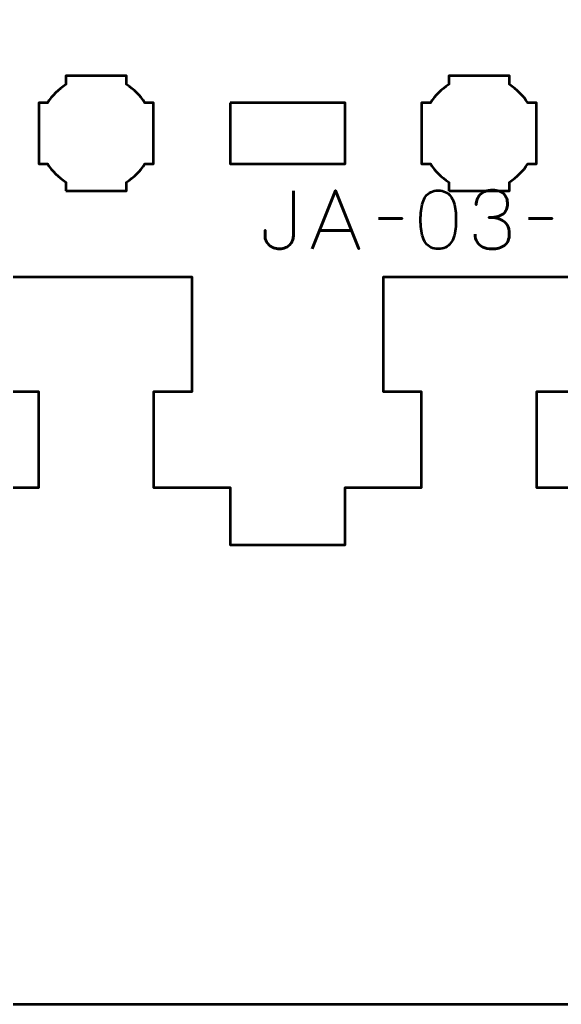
# Model space of a CAD drawing. Header units: centimetres. Extents: x -21 to 0, y -29.7 to 0.
# Drawn here: x -11 to -8.17, y -29.7 to -24.56 of the extents above; entities that cross this region are included whole.
import ezdxf

# ---------------------------------------------------------------- set-up
doc = ezdxf.new("R2010")
doc.units = ezdxf.units.CM
doc.header["$MEASUREMENT"] = 0
doc.layers.add('Layer 1', color=7, linetype='Continuous')

msp = doc.modelspace()

# ---------------------------------------------------------------- linework, layer by layer
at = {"layer": 'Layer 1', "color": 1, "lineweight": 53}
msp.add_open_spline([(-21.00003, -29.19995), (-21.00003, -29.19995), (-21.00003, -3.49992), (-21.00003, -3.49992), (-21.00003, -3.49992), (-21.00003, -3.41709), (-20.93286, -3.34992), (-20.85003, -3.34992), (-20.85003, -3.34992), (-20.7672, -3.34992), (-20.70003, -3.28275), (-20.70003, -3.19992), (-20.70003, -3.19992), (-20.70003, -3.11709), (-20.7672, -3.04992), (-20.85003, -3.04992), (-20.85003, -3.04992), (-20.93286, -3.04992), (-21.00003, -2.98275), (-21.00003, -2.89992), (-21.00003, -2.89992), (-21.00003, -2.81709), (-20.93286, -2.74992), (-20.85003, -2.74992), (-20.85003, -2.74992), (-20.7672, -2.74992), (-20.70003, -2.68275), (-20.70003, -2.59992), (-20.70003, -2.59992), (-20.70003, -2.51709), (-20.7672, -2.44992), (-20.85003, -2.44992), (-20.85003, -2.44992), (-20.93286, -2.44992), (-21.00003, -2.38275), (-21.00003, -2.29992), (-21.00003, -2.29992), (-21.00003, -2.21709), (-20.93286, -2.14992), (-20.85003, -2.14992), (-20.85003, -2.14992), (-20.7672, -2.14992), (-20.70003, -2.08275), (-20.70003, -1.99992), (-20.70003, -1.99992), (-20.70003, -1.91709), (-20.7672, -1.84992), (-20.85003, -1.84992), (-20.85003, -1.84992), (-20.93286, -1.84992), (-21.00003, -1.78275), (-21.00003, -1.69992), (-21.00003, -1.69992), (-21.00003, -1.61709), (-20.93286, -1.54992), (-20.85003, -1.54992), (-20.85003, -1.54992), (-20.7672, -1.54992), (-20.70003, -1.48275), (-20.70003, -1.39992), (-20.70003, -1.39992), (-20.70003, -1.31709), (-20.7672, -1.24992), (-20.85003, -1.24992), (-20.85003, -1.24992), (-20.93286, -1.24992), (-21.00003, -1.18275), (-21.00003, -1.09992), (-21.00003, -1.09992), (-21.00003, -1.09992), (-21.00003, -0.49992), (-21.00003, -0.49992), (-21.00003, -0.49992), (-21.00003, -0.22295), (-20.77694, 0.00004), (-20.49994, 0.00004), (-20.49994, 0.00004), (-20.49994, 0.00004), (-0.50008, 0.00004), (-0.50008, 0.00004), (-0.50008, 0.00004), (-0.22294, 0.00004), (0.00002, -0.22295), (0.00002, -0.49992), (0.00002, -0.49992), (0.00002, -0.49992), (0.00002, -29.19995), (0.00002, -29.19995), (0.00002, -29.19995), (0.00002, -29.47695), (-0.22294, -29.70004), (-0.50008, -29.70004), (-0.50008, -29.70004), (-0.50008, -29.70004), (-20.49994, -29.70004), (-20.49994, -29.70004), (-20.49994, -29.70004), (-20.77694, -29.70004), (-21.00003, -29.47695), (-21.00003, -29.19995)], degree=3, knots=[0, 0, 0, 0, 0.04, 0.04, 0.04, 0.04, 0.08, 0.08, 0.08, 0.08, 0.12, 0.12, 0.12, 0.12, 0.16, 0.16, 0.16, 0.16, 0.2, 0.2, 0.2, 0.2, 0.24, 0.24, 0.24, 0.24, 0.28, 0.28, 0.28, 0.28, 0.32, 0.32, 0.32, 0.32, 0.36, 0.36, 0.36, 0.36, 0.4, 0.4, 0.4, 0.4, 0.44, 0.44, 0.44, 0.44, 0.48, 0.48, 0.48, 0.48, 0.52, 0.52, 0.52, 0.52, 0.56, 0.56, 0.56, 0.56, 0.6, 0.6, 0.6, 0.6, 0.64, 0.64, 0.64, 0.64, 0.68, 0.68, 0.68, 0.68, 0.72, 0.72, 0.72, 0.72, 0.76, 0.76, 0.76, 0.76, 0.8, 0.8, 0.8, 0.8, 0.84, 0.84, 0.84, 0.84, 0.88, 0.88, 0.88, 0.88, 0.92, 0.92, 0.92, 0.92, 0.96, 0.96, 0.96, 0.96, 1, 1, 1, 1], dxfattribs=at)
at = {"layer": 'Layer 1', "lineweight": 53}
for points, knots in [([(-9.75005, -22.50001), (-10.02614, -22.50001), (-10.25005, -22.72392), (-10.25005, -23.00001), (-10.25005, -23.00001), (-10.25005, -23.00001), (-10.25005, -24.50001), (-10.25005, -24.50001), (-10.25005, -24.50001), (-10.25005, -24.50001), (-11.4001, -24.50001), (-11.4001, -24.50001), (-11.4001, -24.50001), (-11.67326, -24.50001), (-11.89532, -24.71921), (-11.9, -24.99126), (-11.9, -24.99126), (-11.9, -24.99126), (-11.3001, -24.99126), (-11.3001, -24.99126), (-11.3001, -24.99126), (-11.3001, -24.99126), (-11.3001, -25.30876), (-11.3001, -25.30876), (-11.3001, -25.30876), (-11.3001, -25.30876), (-11.89818, -25.30876), (-11.89818, -25.30876), (-11.89818, -25.30876), (-11.89818, -25.30876), (-11.8876, -27.30001), (-11.8876, -27.30001), (-11.8876, -27.30001), (-11.8876, -27.30001), (-11.3001, -27.30001), (-11.3001, -27.30001), (-11.3001, -27.30001), (-11.3001, -27.30001), (-11.3001, -27.00001), (-11.3001, -27.00001), (-11.3001, -27.00001), (-11.3001, -27.00001), (-10.90009, -27.00001), (-10.90009, -27.00001), (-10.90009, -27.00001), (-10.90009, -27.00001), (-10.90009, -26.50001), (-10.90009, -26.50001), (-10.90009, -26.50001), (-10.90009, -26.50001), (-11.10009, -26.5), (-11.10009, -26.5), (-11.10009, -26.5), (-11.10009, -26.5), (-11.10009, -25.90001), (-11.10009, -25.90001), (-11.10009, -25.90001), (-10.71676, -25.90001), (-10.48341, -25.90001), (-10.10008, -25.90001), (-10.10008, -25.90001), (-10.10008, -25.90001), (-10.10008, -26.5), (-10.10008, -26.5), (-10.10008, -26.5), (-10.10008, -26.5), (-10.30008, -26.50001), (-10.30008, -26.50001), (-10.30008, -26.50001), (-10.30008, -26.50001), (-10.30008, -27.00002), (-10.30008, -27.00002), (-10.30008, -27.00002), (-10.30008, -27.00002), (-9.90007, -27.00001), (-9.90007, -27.00001), (-9.90007, -27.00001), (-9.90007, -27.00001), (-9.90007, -27.30001), (-9.90007, -27.30001), (-9.90007, -27.30001), (-9.90007, -27.30001), (-9.30006, -27.30001), (-9.30006, -27.30001), (-9.30006, -27.30001), (-9.30006, -27.30001), (-9.30006, -27.00001), (-9.30006, -27.00001), (-9.30006, -27.00001), (-9.30006, -27.00001), (-8.90006, -27.00001), (-8.90006, -27.00001), (-8.90006, -27.00001), (-8.90006, -27.00001), (-8.90006, -26.50001), (-8.90006, -26.50001), (-8.90006, -26.50001), (-8.90006, -26.50001), (-9.10006, -26.5), (-9.10006, -26.5), (-9.10006, -26.5), (-9.10006, -26.5), (-9.10006, -25.90001), (-9.10006, -25.90001), (-9.10006, -25.90001), (-8.71672, -25.90001), (-8.48338, -25.90001), (-8.10004, -25.90001), (-8.10004, -25.90001), (-8.10004, -25.90001), (-8.10004, -26.5), (-8.10004, -26.5), (-8.10004, -26.5), (-8.10004, -26.5), (-8.30004, -26.50001), (-8.30004, -26.50001), (-8.30004, -26.50001), (-8.30004, -26.50001), (-8.30004, -27.00002), (-8.30004, -27.00002), (-8.30004, -27.00002), (-8.30004, -27.00002), (-7.90004, -27.00001), (-7.90004, -27.00001), (-7.90004, -27.00001), (-7.90004, -27.00001), (-7.90004, -27.30001), (-7.90004, -27.30001), (-7.90004, -27.30001), (-7.90004, -27.30001), (-7.30003, -27.30001), (-7.30003, -27.30001), (-7.30003, -27.30001), (-7.30003, -27.30001), (-7.30003, -27.00001), (-7.30003, -27.00001), (-7.30003, -27.00001), (-7.30003, -27.00001), (-6.90002, -27.00001), (-6.90002, -27.00001), (-6.90002, -27.00001), (-6.90002, -27.00001), (-6.90002, -26.50001), (-6.90002, -26.50001), (-6.90002, -26.50001), (-6.90002, -26.50001), (-7.10002, -26.5), (-7.10002, -26.5), (-7.10002, -26.5), (-7.10002, -26.5), (-7.10002, -25.90001), (-7.10002, -25.90001), (-7.10002, -25.90001), (-6.71669, -25.90001), (-6.48334, -25.90001), (-6.10001, -25.90001), (-6.10001, -25.90001), (-6.10001, -25.90001), (-6.10001, -26.5), (-6.10001, -26.5), (-6.10001, -26.5), (-6.10001, -26.5), (-6.30001, -26.50001), (-6.30001, -26.50001), (-6.30001, -26.50001), (-6.30001, -26.50001), (-6.30001, -27.00002), (-6.30001, -27.00002), (-6.30001, -27.00002), (-6.30001, -27.00002), (-5.9, -27.00001), (-5.9, -27.00001), (-5.9, -27.00001), (-5.9, -27.00001), (-5.9, -27.30001), (-5.9, -27.30001), (-5.9, -27.30001), (-5.9, -27.30001), (-5.29999, -27.30001), (-5.29999, -27.30001), (-5.29999, -27.30001), (-5.29999, -27.30001), (-5.29999, -27.00001), (-5.29999, -27.00001), (-5.29999, -27.00001), (-5.29999, -27.00001), (-5.29999, -27.00002), (-5.29999, -27.00002), (-5.29999, -27.00002), (-5.29999, -27.00002), (-5.29999, -25.30876), (-5.29999, -25.30876), (-5.29999, -25.30876), (-5.29999, -25.30876), (-5.9, -25.30876), (-5.9, -25.30876), (-5.9, -25.30876), (-5.9, -25.30876), (-5.9, -24.99126), (-5.9, -24.99126), (-5.9, -24.99126), (-5.9, -24.99126), (-5.3001, -24.99126), (-5.3001, -24.99126), (-5.3001, -24.99126), (-5.30478, -24.71921), (-5.52684, -24.50001), (-5.8, -24.50001), (-5.8, -24.50001), (-5.8, -24.50001), (-6.95005, -24.50001), (-6.95005, -24.50001), (-6.95005, -24.50001), (-6.95005, -24.50001), (-6.95005, -23.00001), (-6.95005, -23.00001), (-6.95005, -23.00001), (-6.95005, -22.72392), (-7.17396, -22.50001), (-7.45005, -22.50001)], [0, 0, 0, 0, 0.0181818, 0.0181818, 0.0181818, 0.0181818, 0.0363636, 0.0363636, 0.0363636, 0.0363636, 0.0545455, 0.0545455, 0.0545455, 0.0545455, 0.0727273, 0.0727273, 0.0727273, 0.0727273, 0.0909091, 0.0909091, 0.0909091, 0.0909091, 0.1090909, 0.1090909, 0.1090909, 0.1090909, 0.1272727, 0.1272727, 0.1272727, 0.1272727, 0.1454545, 0.1454545, 0.1454545, 0.1454545, 0.1636364, 0.1636364, 0.1636364, 0.1636364, 0.1818182, 0.1818182, 0.1818182, 0.1818182, 0.2, 0.2, 0.2, 0.2, 0.2181818, 0.2181818, 0.2181818, 0.2181818, 0.2363636, 0.2363636, 0.2363636, 0.2363636, 0.2545455, 0.2545455, 0.2545455, 0.2545455, 0.2727273, 0.2727273, 0.2727273, 0.2727273, 0.2909091, 0.2909091, 0.2909091, 0.2909091, 0.3090909, 0.3090909, 0.3090909, 0.3090909, 0.3272727, 0.3272727, 0.3272727, 0.3272727, 0.3454545, 0.3454545, 0.3454545, 0.3454545, 0.3636364, 0.3636364, 0.3636364, 0.3636364, 0.3818182, 0.3818182, 0.3818182, 0.3818182, 0.4, 0.4, 0.4, 0.4, 0.4181818, 0.4181818, 0.4181818, 0.4181818, 0.4363636, 0.4363636, 0.4363636, 0.4363636, 0.4545455, 0.4545455, 0.4545455, 0.4545455, 0.4727273, 0.4727273, 0.4727273, 0.4727273, 0.4909091, 0.4909091, 0.4909091, 0.4909091, 0.5090909, 0.5090909, 0.5090909, 0.5090909, 0.5272727, 0.5272727, 0.5272727, 0.5272727, 0.5454545, 0.5454545, 0.5454545, 0.5454545, 0.5636364, 0.5636364, 0.5636364, 0.5636364, 0.5818182, 0.5818182, 0.5818182, 0.5818182, 0.6, 0.6, 0.6, 0.6, 0.6181818, 0.6181818, 0.6181818, 0.6181818, 0.6363636, 0.6363636, 0.6363636, 0.6363636, 0.6545455, 0.6545455, 0.6545455, 0.6545455, 0.6727273, 0.6727273, 0.6727273, 0.6727273, 0.6909091, 0.6909091, 0.6909091, 0.6909091, 0.7090909, 0.7090909, 0.7090909, 0.7090909, 0.7272727, 0.7272727, 0.7272727, 0.7272727, 0.7454545, 0.7454545, 0.7454545, 0.7454545, 0.7636364, 0.7636364, 0.7636364, 0.7636364, 0.7818182, 0.7818182, 0.7818182, 0.7818182, 0.8, 0.8, 0.8, 0.8, 0.8181818, 0.8181818, 0.8181818, 0.8181818, 0.8363636, 0.8363636, 0.8363636, 0.8363636, 0.8545455, 0.8545455, 0.8545455, 0.8545455, 0.8727273, 0.8727273, 0.8727273, 0.8727273, 0.8909091, 0.8909091, 0.8909091, 0.8909091, 0.9090909, 0.9090909, 0.9090909, 0.9090909, 0.9272727, 0.9272727, 0.9272727, 0.9272727, 0.9454545, 0.9454545, 0.9454545, 0.9454545, 0.9636364, 0.9636364, 0.9636364, 0.9636364, 0.9818182, 0.9818182, 0.9818182, 0.9818182, 1, 1, 1, 1]), ([(-10.75884, -25.45001), (-10.75884, -25.45001), (-10.75884, -25.40457), (-10.75884, -25.40457), (-10.75884, -25.40457), (-10.7976, -25.38034), (-10.83042, -25.34751), (-10.85465, -25.30876), (-10.85465, -25.30876), (-10.85465, -25.30876), (-10.90009, -25.30876), (-10.90009, -25.30876), (-10.90009, -25.30876), (-10.90009, -25.30876), (-10.90009, -25.15001), (-10.90009, -25.15001), (-10.90009, -25.15001), (-10.90009, -25.15001), (-10.90009, -24.99126), (-10.90009, -24.99126), (-10.90009, -24.99126), (-10.90009, -24.99126), (-10.85465, -24.99126), (-10.85465, -24.99126), (-10.85465, -24.99126), (-10.83042, -24.95251), (-10.7976, -24.91968), (-10.75884, -24.89545), (-10.75884, -24.89545), (-10.75884, -24.89545), (-10.75884, -24.85001), (-10.75884, -24.85001), (-10.75884, -24.85001), (-10.75884, -24.85001), (-10.60008, -24.85001), (-10.60008, -24.85001), (-10.60008, -24.85001), (-10.60008, -24.85001), (-10.44133, -24.85001), (-10.44133, -24.85001), (-10.44133, -24.85001), (-10.44133, -24.85001), (-10.44133, -24.89545), (-10.44133, -24.89545), (-10.44133, -24.89545), (-10.40257, -24.91968), (-10.36975, -24.95251), (-10.34552, -24.99126), (-10.34552, -24.99126), (-10.34552, -24.99126), (-10.30008, -24.99126), (-10.30008, -24.99126), (-10.30008, -24.99126), (-10.30008, -24.99126), (-10.30008, -25.15001), (-10.30008, -25.15001), (-10.30008, -25.15001), (-10.30008, -25.15001), (-10.30008, -25.30876), (-10.30008, -25.30876), (-10.30008, -25.30876), (-10.30008, -25.30876), (-10.34552, -25.30876), (-10.34552, -25.30876), (-10.34552, -25.30876), (-10.36975, -25.34751), (-10.40257, -25.38034), (-10.44133, -25.40457), (-10.44133, -25.40457), (-10.44133, -25.40457), (-10.44133, -25.45001), (-10.44133, -25.45001), (-10.44133, -25.45001), (-10.44133, -25.45001), (-10.60008, -25.45001), (-10.60008, -25.45001), (-10.60008, -25.45001), (-10.60008, -25.45001), (-10.75884, -25.45001), (-10.75884, -25.45001)], [0, 0, 0, 0, 0.05, 0.05, 0.05, 0.05, 0.1, 0.1, 0.1, 0.1, 0.15, 0.15, 0.15, 0.15, 0.2, 0.2, 0.2, 0.2, 0.25, 0.25, 0.25, 0.25, 0.3, 0.3, 0.3, 0.3, 0.35, 0.35, 0.35, 0.35, 0.4, 0.4, 0.4, 0.4, 0.45, 0.45, 0.45, 0.45, 0.5, 0.5, 0.5, 0.5, 0.55, 0.55, 0.55, 0.55, 0.6, 0.6, 0.6, 0.6, 0.65, 0.65, 0.65, 0.65, 0.7, 0.7, 0.7, 0.7, 0.75, 0.75, 0.75, 0.75, 0.8, 0.8, 0.8, 0.8, 0.85, 0.85, 0.85, 0.85, 0.9, 0.9, 0.9, 0.9, 0.95, 0.95, 0.95, 0.95, 1, 1, 1, 1]), ([(-8.7588, -25.45001), (-8.7588, -25.45001), (-8.7588, -25.40457), (-8.7588, -25.40457), (-8.7588, -25.40457), (-8.79756, -25.38034), (-8.83038, -25.34751), (-8.85461, -25.30876), (-8.85461, -25.30876), (-8.85461, -25.30876), (-8.90006, -25.30876), (-8.90006, -25.30876), (-8.90006, -25.30876), (-8.90006, -25.30876), (-8.90006, -25.15001), (-8.90006, -25.15001), (-8.90006, -25.15001), (-8.90006, -25.15001), (-8.90006, -24.99126), (-8.90006, -24.99126), (-8.90006, -24.99126), (-8.90006, -24.99126), (-8.85461, -24.99126), (-8.85461, -24.99126), (-8.85461, -24.99126), (-8.83038, -24.95251), (-8.79756, -24.91968), (-8.7588, -24.89545), (-8.7588, -24.89545), (-8.7588, -24.89545), (-8.7588, -24.85001), (-8.7588, -24.85001), (-8.7588, -24.85001), (-8.7588, -24.85001), (-8.60005, -24.85001), (-8.60005, -24.85001), (-8.60005, -24.85001), (-8.60005, -24.85001), (-8.4413, -24.85001), (-8.4413, -24.85001), (-8.4413, -24.85001), (-8.4413, -24.85001), (-8.4413, -24.89545), (-8.4413, -24.89545), (-8.4413, -24.89545), (-8.40254, -24.91968), (-8.36972, -24.95251), (-8.34549, -24.99126), (-8.34549, -24.99126), (-8.34549, -24.99126), (-8.30004, -24.99126), (-8.30004, -24.99126), (-8.30004, -24.99126), (-8.30004, -24.99126), (-8.30004, -25.15001), (-8.30004, -25.15001), (-8.30004, -25.15001), (-8.30004, -25.15001), (-8.30004, -25.30876), (-8.30004, -25.30876), (-8.30004, -25.30876), (-8.30004, -25.30876), (-8.34549, -25.30876), (-8.34549, -25.30876), (-8.34549, -25.30876), (-8.36972, -25.34751), (-8.40254, -25.38034), (-8.4413, -25.40457), (-8.4413, -25.40457), (-8.4413, -25.40457), (-8.4413, -25.45001), (-8.4413, -25.45001), (-8.4413, -25.45001), (-8.4413, -25.45001), (-8.60005, -25.45001), (-8.60005, -25.45001), (-8.60005, -25.45001), (-8.60005, -25.45001), (-8.7588, -25.45001), (-8.7588, -25.45001)], [0, 0, 0, 0, 0.05, 0.05, 0.05, 0.05, 0.1, 0.1, 0.1, 0.1, 0.15, 0.15, 0.15, 0.15, 0.2, 0.2, 0.2, 0.2, 0.25, 0.25, 0.25, 0.25, 0.3, 0.3, 0.3, 0.3, 0.35, 0.35, 0.35, 0.35, 0.4, 0.4, 0.4, 0.4, 0.45, 0.45, 0.45, 0.45, 0.5, 0.5, 0.5, 0.5, 0.55, 0.55, 0.55, 0.55, 0.6, 0.6, 0.6, 0.6, 0.65, 0.65, 0.65, 0.65, 0.7, 0.7, 0.7, 0.7, 0.75, 0.75, 0.75, 0.75, 0.8, 0.8, 0.8, 0.8, 0.85, 0.85, 0.85, 0.85, 0.9, 0.9, 0.9, 0.9, 0.95, 0.95, 0.95, 0.95, 1, 1, 1, 1]), ([(-9.90007, -24.99126), (-9.90007, -24.99126), (-9.30006, -24.99126), (-9.30006, -24.99126), (-9.30006, -24.99126), (-9.30006, -24.99126), (-9.30006, -25.30876), (-9.30006, -25.30876), (-9.30006, -25.30876), (-9.30006, -25.30876), (-9.90007, -25.30876), (-9.90007, -25.30876), (-9.90007, -25.30876), (-9.90007, -25.30876), (-9.90007, -24.99126), (-9.90007, -24.99126)], [0, 0, 0, 0, 0.25, 0.25, 0.25, 0.25, 0.5, 0.5, 0.5, 0.5, 0.75, 0.75, 0.75, 0.75, 1, 1, 1, 1])]:
    msp.add_open_spline(points, degree=3, knots=knots, dxfattribs=at)
at = {"layer": 'Layer 1', "color": 5, "lineweight": 53}
for points, knots in [([(-9.5697, -25.45037), (-9.5697, -25.45037), (-9.57012, -25.68744), (-9.57012, -25.68744), (-9.57012, -25.68744), (-9.57012, -25.69513), (-9.57175, -25.70289), (-9.57485, -25.71058), (-9.57485, -25.71058), (-9.57803, -25.71834), (-9.58268, -25.7254), (-9.58882, -25.73189), (-9.58882, -25.73189), (-9.59503, -25.73831), (-9.60258, -25.74353), (-9.61154, -25.74741), (-9.61154, -25.74741), (-9.62057, -25.75136), (-9.63087, -25.75334), (-9.64251, -25.75348), (-9.64251, -25.75348), (-9.65416, -25.75348), (-9.66467, -25.75157), (-9.67398, -25.74783), (-9.67398, -25.74783), (-9.6833, -25.74402), (-9.69127, -25.73894), (-9.69783, -25.73252), (-9.69783, -25.73252), (-9.70446, -25.7261), (-9.70947, -25.71905), (-9.713, -25.71121), (-9.713, -25.71121), (-9.71653, -25.70338), (-9.71829, -25.69548), (-9.71829, -25.68744), (-9.71829, -25.68744), (-9.71829, -25.68744), (-9.71829, -25.65611), (-9.71829, -25.65611), (-9.71829, -25.65611), (-9.71829, -25.65611), (-9.71829, -25.68744), (-9.71829, -25.68744), (-9.71829, -25.68744), (-9.71829, -25.69548), (-9.71653, -25.70338), (-9.713, -25.71121), (-9.713, -25.71121), (-9.70947, -25.71905), (-9.70446, -25.7261), (-9.69783, -25.73252), (-9.69783, -25.73252), (-9.69127, -25.73894), (-9.6833, -25.74402), (-9.67398, -25.74783), (-9.67398, -25.74783), (-9.66467, -25.75157), (-9.65416, -25.75348), (-9.64251, -25.75348), (-9.64251, -25.75348), (-9.63087, -25.75334), (-9.62057, -25.75136), (-9.61154, -25.74741), (-9.61154, -25.74741), (-9.60258, -25.74353), (-9.59503, -25.73831), (-9.58882, -25.73189), (-9.58882, -25.73189), (-9.58268, -25.7254), (-9.57803, -25.71834), (-9.57485, -25.71058), (-9.57485, -25.71058), (-9.57175, -25.70289), (-9.57012, -25.69513), (-9.57012, -25.68744), (-9.57012, -25.68744), (-9.57012, -25.68744), (-9.5697, -25.45037), (-9.5697, -25.45037)], [0, 0, 0, 0, 0.05, 0.05, 0.05, 0.05, 0.1, 0.1, 0.1, 0.1, 0.15, 0.15, 0.15, 0.15, 0.2, 0.2, 0.2, 0.2, 0.25, 0.25, 0.25, 0.25, 0.3, 0.3, 0.3, 0.3, 0.35, 0.35, 0.35, 0.35, 0.4, 0.4, 0.4, 0.4, 0.45, 0.45, 0.45, 0.45, 0.5, 0.5, 0.5, 0.5, 0.55, 0.55, 0.55, 0.55, 0.6, 0.6, 0.6, 0.6, 0.65, 0.65, 0.65, 0.65, 0.7, 0.7, 0.7, 0.7, 0.75, 0.75, 0.75, 0.75, 0.8, 0.8, 0.8, 0.8, 0.85, 0.85, 0.85, 0.85, 0.9, 0.9, 0.9, 0.9, 0.95, 0.95, 0.95, 0.95, 1, 1, 1, 1]), ([(-9.47149, -25.7539), (-9.47149, -25.7539), (-9.35042, -25.44868), (-9.35042, -25.44868), (-9.35042, -25.44868), (-9.35042, -25.44868), (-9.22892, -25.7539), (-9.22892, -25.7539), (-9.22892, -25.7539), (-9.22892, -25.7539), (-9.35042, -25.44868), (-9.35042, -25.44868), (-9.35042, -25.44868), (-9.35042, -25.44868), (-9.47149, -25.7539), (-9.47149, -25.7539)], [0, 0, 0, 0, 0.25, 0.25, 0.25, 0.25, 0.5, 0.5, 0.5, 0.5, 0.75, 0.75, 0.75, 0.75, 1, 1, 1, 1]), ([(-8.8132, -25.7539), (-8.79839, -25.75383), (-8.78562, -25.75122), (-8.77496, -25.74614), (-8.77496, -25.74614), (-8.76438, -25.74106), (-8.75556, -25.73379), (-8.74851, -25.72455), (-8.74851, -25.72455), (-8.74152, -25.71524), (-8.73602, -25.70423), (-8.73193, -25.69153), (-8.73193, -25.69153), (-8.7279, -25.67883), (-8.72501, -25.66493), (-8.72339, -25.64969), (-8.72339, -25.64969), (-8.72169, -25.63445), (-8.72085, -25.61843), (-8.72092, -25.6015), (-8.72092, -25.6015), (-8.72085, -25.58464), (-8.72169, -25.56862), (-8.72339, -25.55345), (-8.72339, -25.55345), (-8.72501, -25.53828), (-8.7279, -25.52431), (-8.73193, -25.51161), (-8.73193, -25.51161), (-8.73602, -25.49898), (-8.74152, -25.48798), (-8.74851, -25.47859), (-8.74851, -25.47859), (-8.75556, -25.46928), (-8.76438, -25.46201), (-8.77496, -25.45693), (-8.77496, -25.45693), (-8.78562, -25.45178), (-8.79839, -25.44917), (-8.8132, -25.4491), (-8.8132, -25.4491), (-8.82802, -25.44917), (-8.84079, -25.45178), (-8.85145, -25.45693), (-8.85145, -25.45693), (-8.86203, -25.46201), (-8.87085, -25.46928), (-8.8779, -25.47859), (-8.8779, -25.47859), (-8.88489, -25.48798), (-8.89039, -25.49898), (-8.89448, -25.51161), (-8.89448, -25.51161), (-8.89851, -25.52431), (-8.9014, -25.53828), (-8.90302, -25.55345), (-8.90302, -25.55345), (-8.90471, -25.56862), (-8.90556, -25.58464), (-8.90549, -25.6015), (-8.90549, -25.6015), (-8.90556, -25.61843), (-8.90471, -25.63445), (-8.90302, -25.64969), (-8.90302, -25.64969), (-8.9014, -25.66493), (-8.89851, -25.67883), (-8.89448, -25.69153), (-8.89448, -25.69153), (-8.89039, -25.70423), (-8.88489, -25.71524), (-8.8779, -25.72455), (-8.8779, -25.72455), (-8.87085, -25.73379), (-8.86203, -25.74106), (-8.85145, -25.74614), (-8.85145, -25.74614), (-8.84079, -25.75122), (-8.82802, -25.75383), (-8.8132, -25.7539)], [0, 0, 0, 0, 0.05, 0.05, 0.05, 0.05, 0.1, 0.1, 0.1, 0.1, 0.15, 0.15, 0.15, 0.15, 0.2, 0.2, 0.2, 0.2, 0.25, 0.25, 0.25, 0.25, 0.3, 0.3, 0.3, 0.3, 0.35, 0.35, 0.35, 0.35, 0.4, 0.4, 0.4, 0.4, 0.45, 0.45, 0.45, 0.45, 0.5, 0.5, 0.5, 0.5, 0.55, 0.55, 0.55, 0.55, 0.6, 0.6, 0.6, 0.6, 0.65, 0.65, 0.65, 0.65, 0.7, 0.7, 0.7, 0.7, 0.75, 0.75, 0.75, 0.75, 0.8, 0.8, 0.8, 0.8, 0.85, 0.85, 0.85, 0.85, 0.9, 0.9, 0.9, 0.9, 0.95, 0.95, 0.95, 0.95, 1, 1, 1, 1]), ([(-8.8132, -25.7539), (-8.79839, -25.75383), (-8.78562, -25.75122), (-8.77496, -25.74614), (-8.77496, -25.74614), (-8.76438, -25.74106), (-8.75556, -25.73379), (-8.74851, -25.72455), (-8.74851, -25.72455), (-8.74152, -25.71524), (-8.73602, -25.70423), (-8.73193, -25.69153), (-8.73193, -25.69153), (-8.7279, -25.67883), (-8.72501, -25.66493), (-8.72339, -25.64969), (-8.72339, -25.64969), (-8.72169, -25.63445), (-8.72085, -25.61843), (-8.72092, -25.6015), (-8.72092, -25.6015), (-8.72085, -25.58464), (-8.72169, -25.56862), (-8.72339, -25.55345), (-8.72339, -25.55345), (-8.72501, -25.53828), (-8.7279, -25.52431), (-8.73193, -25.51161), (-8.73193, -25.51161), (-8.73602, -25.49898), (-8.74152, -25.48798), (-8.74851, -25.47859), (-8.74851, -25.47859), (-8.75556, -25.46928), (-8.76438, -25.46201), (-8.77496, -25.45693), (-8.77496, -25.45693), (-8.78562, -25.45178), (-8.79839, -25.44917), (-8.8132, -25.4491), (-8.8132, -25.4491), (-8.82802, -25.44917), (-8.84079, -25.45178), (-8.85145, -25.45693), (-8.85145, -25.45693), (-8.86203, -25.46201), (-8.87085, -25.46928), (-8.8779, -25.47859), (-8.8779, -25.47859), (-8.88489, -25.48798), (-8.89039, -25.49898), (-8.89448, -25.51161), (-8.89448, -25.51161), (-8.89851, -25.52431), (-8.9014, -25.53828), (-8.90302, -25.55345), (-8.90302, -25.55345), (-8.90471, -25.56862), (-8.90556, -25.58464), (-8.90549, -25.6015), (-8.90549, -25.6015), (-8.90556, -25.61843), (-8.90471, -25.63445), (-8.90302, -25.64969), (-8.90302, -25.64969), (-8.9014, -25.66493), (-8.89851, -25.67883), (-8.89448, -25.69153), (-8.89448, -25.69153), (-8.89039, -25.70423), (-8.88489, -25.71524), (-8.8779, -25.72455), (-8.8779, -25.72455), (-8.87085, -25.73379), (-8.86203, -25.74106), (-8.85145, -25.74614), (-8.85145, -25.74614), (-8.84079, -25.75122), (-8.82802, -25.75383), (-8.8132, -25.7539)], [0, 0, 0, 0, 0.05, 0.05, 0.05, 0.05, 0.1, 0.1, 0.1, 0.1, 0.15, 0.15, 0.15, 0.15, 0.2, 0.2, 0.2, 0.2, 0.25, 0.25, 0.25, 0.25, 0.3, 0.3, 0.3, 0.3, 0.35, 0.35, 0.35, 0.35, 0.4, 0.4, 0.4, 0.4, 0.45, 0.45, 0.45, 0.45, 0.5, 0.5, 0.5, 0.5, 0.55, 0.55, 0.55, 0.55, 0.6, 0.6, 0.6, 0.6, 0.65, 0.65, 0.65, 0.65, 0.7, 0.7, 0.7, 0.7, 0.75, 0.75, 0.75, 0.75, 0.8, 0.8, 0.8, 0.8, 0.85, 0.85, 0.85, 0.85, 0.9, 0.9, 0.9, 0.9, 0.95, 0.95, 0.95, 0.95, 1, 1, 1, 1]), ([(-8.62058, -25.67728), (-8.62051, -25.69252), (-8.61698, -25.70578), (-8.61, -25.71728), (-8.61, -25.71728), (-8.60301, -25.72871), (-8.59306, -25.73767), (-8.58008, -25.74409), (-8.58008, -25.74409), (-8.5671, -25.75051), (-8.55151, -25.75376), (-8.53337, -25.7539), (-8.53337, -25.7539), (-8.51976, -25.7539), (-8.50741, -25.75249), (-8.49619, -25.74953), (-8.49619, -25.74953), (-8.48504, -25.74656), (-8.47545, -25.74198), (-8.46733, -25.7357), (-8.46733, -25.7357), (-8.45922, -25.72942), (-8.45301, -25.7213), (-8.44857, -25.71143), (-8.44857, -25.71143), (-8.44419, -25.70148), (-8.44201, -25.68955), (-8.44194, -25.67558), (-8.44194, -25.67558), (-8.44186, -25.65696), (-8.44567, -25.64122), (-8.45322, -25.62845), (-8.45322, -25.62845), (-8.46077, -25.61568), (-8.47249, -25.60609), (-8.48822, -25.59953), (-8.48822, -25.59953), (-8.50395, -25.59296), (-8.52413, -25.58965), (-8.54861, -25.58965), (-8.54861, -25.58965), (-8.53034, -25.58972), (-8.51503, -25.58803), (-8.50254, -25.58457), (-8.50254, -25.58457), (-8.49012, -25.58111), (-8.48018, -25.57624), (-8.4727, -25.56989), (-8.4727, -25.56989), (-8.46522, -25.56361), (-8.45979, -25.55613), (-8.45654, -25.54753), (-8.45654, -25.54753), (-8.45322, -25.53899), (-8.4516, -25.52961), (-8.45167, -25.51938), (-8.45167, -25.51938), (-8.4516, -25.50914), (-8.45301, -25.49969), (-8.45583, -25.49094), (-8.45583, -25.49094), (-8.45859, -25.48219), (-8.4631, -25.4745), (-8.46924, -25.46794), (-8.46924, -25.46794), (-8.47538, -25.46138), (-8.48349, -25.45623), (-8.49344, -25.45256), (-8.49344, -25.45256), (-8.50346, -25.44889), (-8.51567, -25.44706), (-8.52999, -25.44699), (-8.52999, -25.44699), (-8.54424, -25.44706), (-8.55673, -25.44917), (-8.56731, -25.45327), (-8.56731, -25.45327), (-8.57797, -25.45736), (-8.58671, -25.46293), (-8.59377, -25.47006), (-8.59377, -25.47006), (-8.60075, -25.47718), (-8.60598, -25.4853), (-8.60943, -25.49447), (-8.60943, -25.49447), (-8.61296, -25.50364), (-8.61465, -25.51338), (-8.61465, -25.52361), (-8.61465, -25.52361), (-8.61465, -25.51338), (-8.61296, -25.50364), (-8.60943, -25.49447), (-8.60943, -25.49447), (-8.60598, -25.4853), (-8.60075, -25.47718), (-8.59377, -25.47006), (-8.59377, -25.47006), (-8.58671, -25.46293), (-8.57797, -25.45736), (-8.56731, -25.45327), (-8.56731, -25.45327), (-8.55673, -25.44917), (-8.54424, -25.44706), (-8.52999, -25.44699), (-8.52999, -25.44699), (-8.51567, -25.44706), (-8.50346, -25.44889), (-8.49344, -25.45256), (-8.49344, -25.45256), (-8.48349, -25.45623), (-8.47538, -25.46138), (-8.46924, -25.46794), (-8.46924, -25.46794), (-8.4631, -25.4745), (-8.45859, -25.48219), (-8.45583, -25.49094), (-8.45583, -25.49094), (-8.45301, -25.49969), (-8.4516, -25.50914), (-8.45167, -25.51938), (-8.45167, -25.51938), (-8.4516, -25.52961), (-8.45322, -25.53899), (-8.45654, -25.54753), (-8.45654, -25.54753), (-8.45979, -25.55613), (-8.46522, -25.56361), (-8.4727, -25.56989), (-8.4727, -25.56989), (-8.48018, -25.57624), (-8.49012, -25.58111), (-8.50254, -25.58457), (-8.50254, -25.58457), (-8.51503, -25.58803), (-8.53034, -25.58972), (-8.54861, -25.58965), (-8.54861, -25.58965), (-8.52413, -25.58965), (-8.50395, -25.59296), (-8.48822, -25.59953), (-8.48822, -25.59953), (-8.47249, -25.60609), (-8.46077, -25.61568), (-8.45322, -25.62845), (-8.45322, -25.62845), (-8.44567, -25.64122), (-8.44186, -25.65696), (-8.44194, -25.67558), (-8.44194, -25.67558), (-8.44201, -25.68955), (-8.44419, -25.70148), (-8.44857, -25.71143), (-8.44857, -25.71143), (-8.45301, -25.7213), (-8.45922, -25.72942), (-8.46733, -25.7357), (-8.46733, -25.7357), (-8.47545, -25.74198), (-8.48504, -25.74656), (-8.49619, -25.74953), (-8.49619, -25.74953), (-8.50741, -25.75249), (-8.51976, -25.7539), (-8.53337, -25.7539), (-8.53337, -25.7539), (-8.55151, -25.75376), (-8.5671, -25.75051), (-8.58008, -25.74409), (-8.58008, -25.74409), (-8.59306, -25.73767), (-8.60301, -25.72871), (-8.61, -25.71728), (-8.61, -25.71728), (-8.61698, -25.70578), (-8.62051, -25.69252), (-8.62058, -25.67728)], [0, 0, 0, 0, 0.0227273, 0.0227273, 0.0227273, 0.0227273, 0.0454545, 0.0454545, 0.0454545, 0.0454545, 0.0681818, 0.0681818, 0.0681818, 0.0681818, 0.0909091, 0.0909091, 0.0909091, 0.0909091, 0.1136364, 0.1136364, 0.1136364, 0.1136364, 0.1363636, 0.1363636, 0.1363636, 0.1363636, 0.1590909, 0.1590909, 0.1590909, 0.1590909, 0.1818182, 0.1818182, 0.1818182, 0.1818182, 0.2045455, 0.2045455, 0.2045455, 0.2045455, 0.2272727, 0.2272727, 0.2272727, 0.2272727, 0.25, 0.25, 0.25, 0.25, 0.2727273, 0.2727273, 0.2727273, 0.2727273, 0.2954545, 0.2954545, 0.2954545, 0.2954545, 0.3181818, 0.3181818, 0.3181818, 0.3181818, 0.3409091, 0.3409091, 0.3409091, 0.3409091, 0.3636364, 0.3636364, 0.3636364, 0.3636364, 0.3863636, 0.3863636, 0.3863636, 0.3863636, 0.4090909, 0.4090909, 0.4090909, 0.4090909, 0.4318182, 0.4318182, 0.4318182, 0.4318182, 0.4545455, 0.4545455, 0.4545455, 0.4545455, 0.4772727, 0.4772727, 0.4772727, 0.4772727, 0.5, 0.5, 0.5, 0.5, 0.5227273, 0.5227273, 0.5227273, 0.5227273, 0.5454545, 0.5454545, 0.5454545, 0.5454545, 0.5681818, 0.5681818, 0.5681818, 0.5681818, 0.5909091, 0.5909091, 0.5909091, 0.5909091, 0.6136364, 0.6136364, 0.6136364, 0.6136364, 0.6363636, 0.6363636, 0.6363636, 0.6363636, 0.6590909, 0.6590909, 0.6590909, 0.6590909, 0.6818182, 0.6818182, 0.6818182, 0.6818182, 0.7045455, 0.7045455, 0.7045455, 0.7045455, 0.7272727, 0.7272727, 0.7272727, 0.7272727, 0.75, 0.75, 0.75, 0.75, 0.7727273, 0.7727273, 0.7727273, 0.7727273, 0.7954545, 0.7954545, 0.7954545, 0.7954545, 0.8181818, 0.8181818, 0.8181818, 0.8181818, 0.8409091, 0.8409091, 0.8409091, 0.8409091, 0.8636364, 0.8636364, 0.8636364, 0.8636364, 0.8863636, 0.8863636, 0.8863636, 0.8863636, 0.9090909, 0.9090909, 0.9090909, 0.9090909, 0.9318182, 0.9318182, 0.9318182, 0.9318182, 0.9545455, 0.9545455, 0.9545455, 0.9545455, 0.9772727, 0.9772727, 0.9772727, 0.9772727, 1, 1, 1, 1]), ([(-9.12562, -25.5943), (-9.12562, -25.5943), (-9.00243, -25.5943), (-9.00243, -25.5943), (-9.00243, -25.5943), (-9.00243, -25.5943), (-9.12562, -25.5943), (-9.12562, -25.5943)], [0, 0, 0, 0, 0.5, 0.5, 0.5, 0.5, 1, 1, 1, 1]), ([(-8.34203, -25.5943), (-8.34203, -25.5943), (-8.21884, -25.5943), (-8.21884, -25.5943), (-8.21884, -25.5943), (-8.21884, -25.5943), (-8.34203, -25.5943), (-8.34203, -25.5943)], [0, 0, 0, 0, 0.5, 0.5, 0.5, 0.5, 1, 1, 1, 1]), ([(-9.43339, -25.6578), (-9.43339, -25.6578), (-9.26745, -25.6578), (-9.26745, -25.6578), (-9.26745, -25.6578), (-9.26745, -25.6578), (-9.43339, -25.6578), (-9.43339, -25.6578)], [0, 0, 0, 0, 0.5, 0.5, 0.5, 0.5, 1, 1, 1, 1])]:
    msp.add_open_spline(points, degree=3, knots=knots, dxfattribs=at)

doc.saveas('drawing.dxf')
